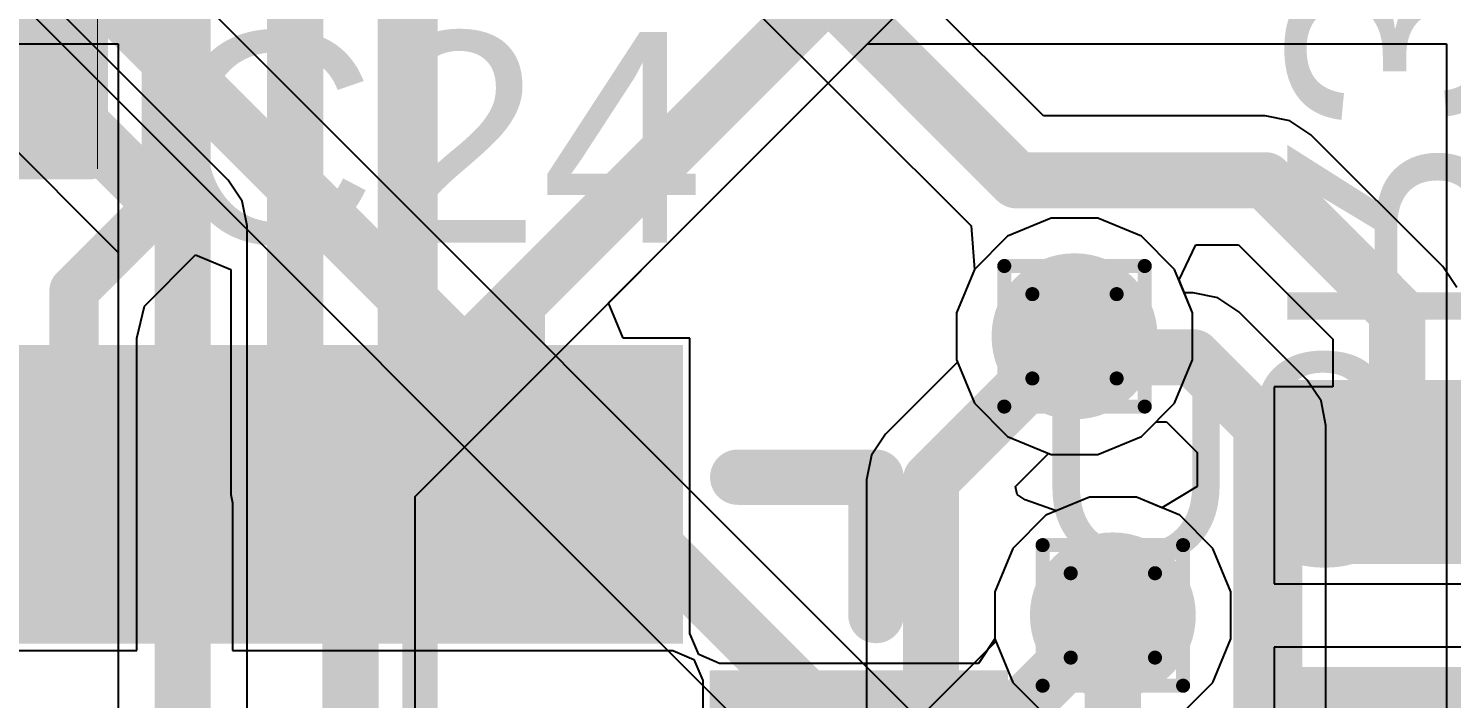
# Model space of a CAD drawing. Header units: inches. Extents: x -6 to 5433, y -4 to 5447.
# Drawn here: x 60.17 to 65.31, y 22.55 to 24.97 of the extents above; entities that cross this region are included whole.
import ezdxf

# ---------------------------------------------------------------- set-up
doc = ezdxf.new("R2010")
doc.units = ezdxf.units.IN
for name, color, linetype in [('Bottom Layer', 5, 'Continuous'), ('Bottom Overlay', 54, 'Continuous'), ('Bottom Paste', 16, 'Continuous'), ('Bottom Solder', 6, 'Continuous'), ('Dimensions', 6, 'Continuous'), ('Drill Drawing', 1, 'Continuous'), ('Ground', 16, 'Continuous'), ('Power', 76, 'Continuous'), ('Top Layer', 1, 'Continuous'), ('Top Overlay', 2, 'Continuous'), ('Top Paste', 8, 'Continuous'), ('Top Solder', 216, 'Continuous'), ('Via Holes', 16, 'Continuous')]:
    doc.layers.add(name, color=color, linetype=linetype)
doc.styles.add('Arial', font='', dxfattribs={"height": 0.2})
doc.styles.get('Arial').set_extended_font_data('Arial')

# ---------------------------------------------------------------- blocks, each defined once
blk = doc.blocks.new('QFN_56__7_7__47')
at = {"layer": 'Top Layer'}
for points in [[(-2.7, -3.8755), (-2.7, -3.0005), (-2.5, -3.0005), (-2.5, -3.8755)], [(-2.3, -3.8755), (-2.3, -3.0005), (-2.1, -3.0005), (-2.1, -3.8755)], [(-1.9, -3.8755), (-1.9, -3.0005), (-1.7, -3.0005), (-1.7, -3.8755)], [(-1.5, -3.8755), (-1.5, -3.0005), (-1.3, -3.0005), (-1.3, -3.8755)], [(-1.1, -3.8755), (-1.1, -3.0005), (-0.9, -3.0005), (-0.9, -3.8755)], [(-0.7, -3.8755), (-0.7, -3.0005), (-0.5, -3.0005), (-0.5, -3.8755)]]:
    blk.add_hatch(color=1, dxfattribs=at).paths.add_polyline_path(points)
at = {"layer": 'Top Paste'}
for points in [[(-2.7, -3.8755), (-2.7, -3.0005), (-2.5, -3.0005), (-2.5, -3.8755)], [(-2.3, -3.8755), (-2.3, -3.0005), (-2.1, -3.0005), (-2.1, -3.8755)], [(-1.9, -3.8755), (-1.9, -3.0005), (-1.7, -3.0005), (-1.7, -3.8755)], [(-1.5, -3.8755), (-1.5, -3.0005), (-1.3, -3.0005), (-1.3, -3.8755)], [(-1.1, -3.8755), (-1.1, -3.0005), (-0.9, -3.0005), (-0.9, -3.8755)], [(-0.7, -3.8755), (-0.7, -3.0005), (-0.5, -3.0005), (-0.5, -3.8755)]]:
    blk.add_hatch(color=8, dxfattribs=at).paths.add_polyline_path(points)
at = {"layer": 'Top Solder'}
for points in [[(-3.9771, -2.3984), (-2.8989, -2.3984), (-2.8989, -2.8016), (-3.9771, -2.8016)], [(-2.8016, -3.9771), (-2.8016, -2.8989), (-2.3984, -2.8989), (-2.3984, -3.9771)], [(-2.4016, -3.9771), (-2.4016, -2.8989), (-1.9984, -2.8989), (-1.9984, -3.9771)], [(-2.0016, -3.9771), (-2.0016, -2.8989), (-1.5984, -2.8989), (-1.5984, -3.9771)], [(-1.6016, -3.9771), (-1.6016, -2.8989), (-1.1984, -2.8989), (-1.1984, -3.9771)], [(-1.2016, -3.9771), (-1.2016, -2.8989), (-0.7984, -2.8989), (-0.7984, -3.9771)], [(-0.8016, -3.9771), (-0.8016, -2.8989), (-0.3984, -2.8989), (-0.3984, -3.9771)]]:
    blk.add_hatch(color=216, dxfattribs=at).paths.add_polyline_path(points)
at = {"layer": 'Top Overlay'}
for points in [[(-3.5, -3, 0.2, 0.2, 0), (-3.5, -3.5, 0.2, 0.2, 0)], [(-3, -3.5, 0.2, 0.2, 0), (-3.5, -3.5, 0.2, 0.2, 0)]]:
    blk.add_lwpolyline(points, format="xyseb", dxfattribs=at)
for points in [[(-3.55, -3, 0.1, 0.1, 1), (-3.45, -3, 0.1, 0.1, 1)], [(-3.55, -3.5, 0.1, 0.1, 1), (-3.45, -3.5, 0.1, 0.1, 1)], [(-3.55, -3.5, 0.1, 0.1, 1), (-3.45, -3.5, 0.1, 0.1, 1)], [(-3.05, -3.5, 0.1, 0.1, 1), (-2.95, -3.5, 0.1, 0.1, 1)]]:
    blk.add_lwpolyline(points, format="xyseb", close=True, dxfattribs=at)
blk = doc.blocks.new('R___0402_B_83')
at = {"layer": 'Bottom Layer'}
for points in [[(-0.2413, 0.3175), (-0.2413, -0.3175), (-0.6985, -0.3175), (-0.6985, 0.3175)], [(0.6985, 0.3175), (0.6985, -0.3175), (0.2413, -0.3175), (0.2413, 0.3175)]]:
    blk.add_hatch(color=5, dxfattribs=at).paths.add_polyline_path(points)
at = {"layer": 'Bottom Paste'}
for points in [[(-0.2413, 0.3175), (-0.2413, -0.3175), (-0.6985, -0.3175), (-0.6985, 0.3175)], [(0.6985, 0.3175), (0.6985, -0.3175), (0.2413, -0.3175), (0.2413, 0.3175)]]:
    blk.add_hatch(color=16, dxfattribs=at).paths.add_polyline_path(points)
at = {"layer": 'Bottom Solder'}
for points in [[(-0.1863, 0.3725), (-0.1863, -0.3725), (-0.7535, -0.3725), (-0.7535, 0.3725)], [(0.7535, 0.3725), (0.7535, -0.3725), (0.1863, -0.3725), (0.1863, 0.3725)]]:
    blk.add_hatch(color=6, dxfattribs=at).paths.add_polyline_path(points)
at = {"layer": 'Bottom Overlay'}
for points in [[(-0.7874, -0.4064, 0.127, 0.127, 0), (-0.7874, 0.4064, 0.127, 0.127, 0)], [(0.7874, 0.4064, 0.127, 0.127, 0), (-0.7874, 0.4064, 0.127, 0.127, 0)], [(0.7874, -0.4064, 0.127, 0.127, 0), (0.7874, 0.4064, 0.127, 0.127, 0)], [(0.8128, 0.4318, 0.00323, 0.00323, 0), (-0.8128, 0.4318, 0.00323, 0.00323, 0)], [(0.7874, -0.4064, 0.127, 0.127, 0), (-0.7874, -0.4064, 0.127, 0.127, 0)]]:
    blk.add_lwpolyline(points, format="xyseb", dxfattribs=at)
for points in [[(-0.8191, 0.4064, 0.0635, 0.0635, 1), (-0.7556, 0.4064, 0.0635, 0.0635, 1)], [(-0.8191, 0.4064, 0.0635, 0.0635, 1), (-0.7556, 0.4064, 0.0635, 0.0635, 1)], [(0.7556, 0.4064, 0.0635, 0.0635, 1), (0.8191, 0.4064, 0.0635, 0.0635, 1)], [(0.7556, 0.4064, 0.0635, 0.0635, 1), (0.8191, 0.4064, 0.0635, 0.0635, 1)], [(-0.8136, 0.4318, 0.00161, 0.00161, 1), (-0.812, 0.4318, 0.00161, 0.00161, 1)], [(0.812, 0.4318, 0.00161, 0.00161, 1), (0.8136, 0.4318, 0.00161, 0.00161, 1)], [(-0.8191, -0.4064, 0.0635, 0.0635, 1), (-0.7556, -0.4064, 0.0635, 0.0635, 1)], [(-0.8191, -0.4064, 0.0635, 0.0635, 1), (-0.7556, -0.4064, 0.0635, 0.0635, 1)], [(0.7556, -0.4064, 0.0635, 0.0635, 1), (0.8191, -0.4064, 0.0635, 0.0635, 1)], [(0.7556, -0.4064, 0.0635, 0.0635, 1), (0.8191, -0.4064, 0.0635, 0.0635, 1)]]:
    blk.add_lwpolyline(points, format="xyseb", close=True, dxfattribs=at)
blk = doc.blocks.new('R___0402_91')
at = {"layer": 'Top Layer'}
for points in [[(-0.6985, -0.3175), (-0.6985, 0.3175), (-0.2413, 0.3175), (-0.2413, -0.3175)], [(0.2413, -0.3175), (0.2413, 0.3175), (0.6985, 0.3175), (0.6985, -0.3175)]]:
    blk.add_hatch(color=1, dxfattribs=at).paths.add_polyline_path(points)
at = {"layer": 'Top Paste'}
for points in [[(-0.6985, -0.3175), (-0.6985, 0.3175), (-0.2413, 0.3175), (-0.2413, -0.3175)], [(0.2413, -0.3175), (0.2413, 0.3175), (0.6985, 0.3175), (0.6985, -0.3175)]]:
    blk.add_hatch(color=8, dxfattribs=at).paths.add_polyline_path(points)
at = {"layer": 'Top Solder'}
for points in [[(-0.7535, -0.3725), (-0.7535, 0.3725), (-0.1863, 0.3725), (-0.1863, -0.3725)], [(0.1863, -0.3725), (0.1863, 0.3725), (0.7535, 0.3725), (0.7535, -0.3725)]]:
    blk.add_hatch(color=216, dxfattribs=at).paths.add_polyline_path(points)
at = {"layer": 'Top Overlay'}
for points in [[(-0.7874, 0.4064, 0.127, 0.127, 0), (0.7874, 0.4064, 0.127, 0.127, 0)], [(-0.7874, 0.4064, 0.127, 0.127, 0), (-0.7874, -0.4064, 0.127, 0.127, 0)], [(0.7874, 0.4064, 0.127, 0.127, 0), (0.7874, -0.4064, 0.127, 0.127, 0)], [(-0.7874, -0.4064, 0.127, 0.127, 0), (0.7874, -0.4064, 0.127, 0.127, 0)], [(-0.8128, -0.4318, 0.00323, 0.00323, 0), (0.8128, -0.4318, 0.00323, 0.00323, 0)]]:
    blk.add_lwpolyline(points, format="xyseb", dxfattribs=at)
for points in [[(-0.8191, 0.4064, 0.0635, 0.0635, 1), (-0.7556, 0.4064, 0.0635, 0.0635, 1)], [(-0.8191, 0.4064, 0.0635, 0.0635, 1), (-0.7556, 0.4064, 0.0635, 0.0635, 1)], [(0.7556, 0.4064, 0.0635, 0.0635, 1), (0.8191, 0.4064, 0.0635, 0.0635, 1)], [(0.7556, 0.4064, 0.0635, 0.0635, 1), (0.8191, 0.4064, 0.0635, 0.0635, 1)], [(-0.8191, -0.4064, 0.0635, 0.0635, 1), (-0.7556, -0.4064, 0.0635, 0.0635, 1)], [(-0.8191, -0.4064, 0.0635, 0.0635, 1), (-0.7556, -0.4064, 0.0635, 0.0635, 1)], [(0.7556, -0.4064, 0.0635, 0.0635, 1), (0.8191, -0.4064, 0.0635, 0.0635, 1)], [(0.7556, -0.4064, 0.0635, 0.0635, 1), (0.8191, -0.4064, 0.0635, 0.0635, 1)], [(-0.8136, -0.4318, 0.00161, 0.00161, 1), (-0.812, -0.4318, 0.00161, 0.00161, 1)], [(0.812, -0.4318, 0.00161, 0.00161, 1), (0.8136, -0.4318, 0.00161, 0.00161, 1)]]:
    blk.add_lwpolyline(points, format="xyseb", close=True, dxfattribs=at)

msp = doc.modelspace()

# ---------------------------------------------------------------- hatches: boundary and pattern name
at = {"layer": 'Bottom Layer'}
h = msp.add_hatch(color=5, dxfattribs=at)
edge = h.paths.add_edge_path()
edge.add_arc((63.9498, 23.8605), 0.3, 0, 360)
h = msp.add_hatch(color=5, dxfattribs=at)
edge = h.paths.add_edge_path()
edge.add_arc((64.0885, 22.8519), 0.3, 0, 360)
at = {"layer": 'Ground'}
h = msp.add_hatch(color=16, dxfattribs=at)
edge = h.paths.add_edge_path()
edge.add_arc((63.9498, 23.8605), 0.3, 0, 360)
h = msp.add_hatch(color=16, dxfattribs=at)
edge = h.paths.add_edge_path()
edge.add_arc((64.0885, 22.8519), 0.3, 0, 360)
at = {"layer": 'Power'}
h = msp.add_hatch(color=76, dxfattribs=at)
edge = h.paths.add_edge_path()
edge.add_arc((63.9498, 23.8605), 0.3, 0, 360)
h = msp.add_hatch(color=76, dxfattribs=at)
edge = h.paths.add_edge_path()
edge.add_arc((64.0885, 22.8519), 0.3, 0, 360)
at = {"layer": 'Top Layer'}
h = msp.add_hatch(color=1, dxfattribs=at)
edge = h.paths.add_edge_path()
edge.add_arc((63.9498, 23.8605), 0.3, 0, 360)
h = msp.add_hatch(color=1, dxfattribs=at)
edge = h.paths.add_edge_path()
edge.add_arc((64.0885, 22.8519), 0.3, 0, 360)
at = {"layer": 'Via Holes'}
h = msp.add_hatch(color=7, dxfattribs=at)
edge = h.paths.add_edge_path()
edge.add_arc((63.9498, 23.8605), 0.15, 0, 360)
h = msp.add_hatch(color=7, dxfattribs=at)
edge = h.paths.add_edge_path()
edge.add_arc((64.0885, 22.8519), 0.15, 0, 360)

# ---------------------------------------------------------------- linework, layer by layer
at = {"layer": 'Bottom Layer'}
for p, q in [((60.5561, 27.279), (63.5758, 24.2593)), ((63.8998, 21.9644), (59.7828, 26.0814)), ((59.3849, 25.82), (63.502, 21.703)), ((63.8371, 24.6572), (62.687, 25.8073)), ((64.6398, 24.6572), (63.8371, 24.6572)), ((64.729, 24.6395), (64.6398, 24.6572)), ((64.8046, 24.5889), (64.729, 24.6395)), ((65.2814, 24.1121), (64.8046, 24.5889)), ((63.5758, 24.2593), (63.5878, 24.1024)), ((64.3277, 24.064), (64.3891, 24.191)), ((64.3891, 24.191), (64.5432, 24.191)), ((64.5432, 24.191), (64.8835, 23.8507)), ((63.5878, 24.1024), (63.5228, 23.9455)), ((65.332, 24.0365), (65.2814, 24.1121)), ((64.3768, 23.9455), (64.3277, 24.064)), ((63.5228, 23.9455), (63.5228, 23.7756)), ((64.3768, 23.7756), (64.3768, 23.9455)), ((64.8835, 23.8507), (64.8835, 23.6774)), ((63.5228, 23.7756), (63.5878, 23.6187)), ((64.3118, 23.6187), (64.3768, 23.7756)), ((64.8835, 23.6774), (64.6721, 23.6774)), ((64.6721, 23.6774), (64.6721, 22.9662)), ((63.5878, 23.6187), (63.7079, 23.4986)), ((64.1917, 23.4986), (64.3118, 23.6187)), ((63.7079, 23.4986), (63.8649, 23.4335)), ((64.0347, 23.4335), (64.1917, 23.4986)), ((63.8649, 23.4335), (64.0347, 23.4335)), ((64.0036, 23.2789), (63.8466, 23.2139)), ((64.1734, 23.2789), (64.0036, 23.2789)), ((64.3304, 23.2139), (64.1734, 23.2789)), ((63.8466, 23.2139), (63.7265, 23.0938)), ((64.4505, 23.0938), (64.3304, 23.2139)), ((63.7265, 23.0938), (63.6615, 22.9369)), ((64.5155, 22.9369), (64.4505, 23.0938)), ((64.6721, 22.9662), (65.5611, 22.9662)), ((63.6615, 22.9369), (63.6615, 22.767)), ((64.5155, 22.767), (64.5155, 22.9369)), ((63.6615, 22.767), (63.7265, 22.6101)), ((64.4505, 22.6101), (64.5155, 22.767)), ((65.5611, 22.7376), (64.6721, 22.7376)), ((64.6721, 22.7376), (64.6721, 22.0264)), ((63.7265, 22.6101), (63.8466, 22.4899)), ((64.3304, 22.4899), (64.4505, 22.6101))]:
    msp.add_line(p, q, dxfattribs=at)
for points in [[(58.4464, 29.7183, 0.2032, 0.2032, 0), (63.7406, 24.4241, 0.2032, 0.2032, 0)], [(59.5498, 25.9848, 0.2032, 0.2032, 0), (63.735, 21.7995, 0.2032, 0.2032, 0)], [(63.7406, 24.4241, 0.2032, 0.2032, 0), (64.6398, 24.4241, 0.2032, 0.2032, 0)], [(64.6398, 24.4241, 0.2032, 0.2032, 0), (65.1166, 23.9473, 0.2032, 0.2032, 0)], [(65.1166, 23.3218, 0.2032, 0.2032, 0), (65.1166, 23.9473, 0.2032, 0.2032, 0)]]:
    msp.add_lwpolyline(points, format="xyseb", dxfattribs=at)
for points in [[(63.6898, 24.4241, 0.1016, 0.1016, 1), (63.7914, 24.4241, 0.1016, 0.1016, 1)], [(63.6898, 24.4241, 0.1016, 0.1016, 1), (63.7914, 24.4241, 0.1016, 0.1016, 1)], [(64.589, 24.4241, 0.1016, 0.1016, 1), (64.6906, 24.4241, 0.1016, 0.1016, 1)], [(64.589, 24.4241, 0.1016, 0.1016, 1), (64.6906, 24.4241, 0.1016, 0.1016, 1)], [(65.0658, 23.9473, 0.1016, 0.1016, 1), (65.1674, 23.9473, 0.1016, 0.1016, 1)], [(65.0658, 23.9473, 0.1016, 0.1016, 1), (65.1674, 23.9473, 0.1016, 0.1016, 1)], [(65.0658, 23.3218, 0.1016, 0.1016, 1), (65.1674, 23.3218, 0.1016, 0.1016, 1)]]:
    msp.add_lwpolyline(points, format="xyseb", close=True, dxfattribs=at)
at = {"layer": 'Dimensions'}
msp.add_lwpolyline([(61.5832, 0.9965, 0.127, 0.127, 0), (61.5832, 29.995, 0.127, 0.127, 0)], format="xyseb", dxfattribs=at)
at = {"layer": 'Drill Drawing'}
for points in [[(63.6958, 24.1145, 0.0508, 0.0508, 0), (64.2038, 24.1145, 0.0508, 0.0508, 0)], [(63.6958, 23.6065, 0.0508, 0.0508, 0), (63.6958, 24.1145, 0.0508, 0.0508, 0)], [(64.2038, 23.6065, 0.0508, 0.0508, 0), (64.2038, 24.1145, 0.0508, 0.0508, 0)], [(63.7974, 24.0129, 0.0508, 0.0508, 0), (64.1022, 24.0129, 0.0508, 0.0508, 0)], [(63.7974, 23.7081, 0.0508, 0.0508, 0), (63.7974, 24.0129, 0.0508, 0.0508, 0)], [(64.1022, 23.7081, 0.0508, 0.0508, 0), (64.1022, 24.0129, 0.0508, 0.0508, 0)], [(63.7974, 23.7081, 0.0508, 0.0508, 0), (64.1022, 23.7081, 0.0508, 0.0508, 0)], [(63.6958, 23.6065, 0.0508, 0.0508, 0), (64.2038, 23.6065, 0.0508, 0.0508, 0)], [(63.8345, 23.1059, 0.0508, 0.0508, 0), (64.3425, 23.1059, 0.0508, 0.0508, 0)], [(63.8345, 22.5979, 0.0508, 0.0508, 0), (63.8345, 23.1059, 0.0508, 0.0508, 0)], [(64.3425, 22.5979, 0.0508, 0.0508, 0), (64.3425, 23.1059, 0.0508, 0.0508, 0)], [(63.9361, 23.0043, 0.0508, 0.0508, 0), (64.2409, 23.0043, 0.0508, 0.0508, 0)], [(63.9361, 22.6995, 0.0508, 0.0508, 0), (63.9361, 23.0043, 0.0508, 0.0508, 0)], [(64.2409, 22.6995, 0.0508, 0.0508, 0), (64.2409, 23.0043, 0.0508, 0.0508, 0)], [(63.9361, 22.6995, 0.0508, 0.0508, 0), (64.2409, 22.6995, 0.0508, 0.0508, 0)], [(63.8345, 22.5979, 0.0508, 0.0508, 0), (64.3425, 22.5979, 0.0508, 0.0508, 0)]]:
    msp.add_lwpolyline(points, format="xyseb", dxfattribs=at)
for points in [[(63.6831, 24.1145, 0.0254, 0.0254, 1), (63.7085, 24.1145, 0.0254, 0.0254, 1)], [(63.6831, 24.1145, 0.0254, 0.0254, 1), (63.7085, 24.1145, 0.0254, 0.0254, 1)], [(64.1911, 24.1145, 0.0254, 0.0254, 1), (64.2165, 24.1145, 0.0254, 0.0254, 1)], [(64.1911, 24.1145, 0.0254, 0.0254, 1), (64.2165, 24.1145, 0.0254, 0.0254, 1)], [(63.7847, 24.0129, 0.0254, 0.0254, 1), (63.8101, 24.0129, 0.0254, 0.0254, 1)], [(63.7847, 24.0129, 0.0254, 0.0254, 1), (63.8101, 24.0129, 0.0254, 0.0254, 1)], [(64.0895, 24.0129, 0.0254, 0.0254, 1), (64.1149, 24.0129, 0.0254, 0.0254, 1)], [(64.0895, 24.0129, 0.0254, 0.0254, 1), (64.1149, 24.0129, 0.0254, 0.0254, 1)], [(63.7847, 23.7081, 0.0254, 0.0254, 1), (63.8101, 23.7081, 0.0254, 0.0254, 1)], [(63.7847, 23.7081, 0.0254, 0.0254, 1), (63.8101, 23.7081, 0.0254, 0.0254, 1)], [(64.0895, 23.7081, 0.0254, 0.0254, 1), (64.1149, 23.7081, 0.0254, 0.0254, 1)], [(64.0895, 23.7081, 0.0254, 0.0254, 1), (64.1149, 23.7081, 0.0254, 0.0254, 1)], [(63.6831, 23.6065, 0.0254, 0.0254, 1), (63.7085, 23.6065, 0.0254, 0.0254, 1)], [(63.6831, 23.6065, 0.0254, 0.0254, 1), (63.7085, 23.6065, 0.0254, 0.0254, 1)], [(64.1911, 23.6065, 0.0254, 0.0254, 1), (64.2165, 23.6065, 0.0254, 0.0254, 1)], [(64.1911, 23.6065, 0.0254, 0.0254, 1), (64.2165, 23.6065, 0.0254, 0.0254, 1)], [(63.8218, 23.1059, 0.0254, 0.0254, 1), (63.8472, 23.1059, 0.0254, 0.0254, 1)], [(63.8218, 23.1059, 0.0254, 0.0254, 1), (63.8472, 23.1059, 0.0254, 0.0254, 1)], [(64.3298, 23.1059, 0.0254, 0.0254, 1), (64.3552, 23.1059, 0.0254, 0.0254, 1)], [(64.3298, 23.1059, 0.0254, 0.0254, 1), (64.3552, 23.1059, 0.0254, 0.0254, 1)], [(63.9234, 23.0043, 0.0254, 0.0254, 1), (63.9488, 23.0043, 0.0254, 0.0254, 1)], [(63.9234, 23.0043, 0.0254, 0.0254, 1), (63.9488, 23.0043, 0.0254, 0.0254, 1)], [(64.2282, 23.0043, 0.0254, 0.0254, 1), (64.2536, 23.0043, 0.0254, 0.0254, 1)], [(64.2282, 23.0043, 0.0254, 0.0254, 1), (64.2536, 23.0043, 0.0254, 0.0254, 1)], [(63.9234, 22.6995, 0.0254, 0.0254, 1), (63.9488, 22.6995, 0.0254, 0.0254, 1)], [(63.9234, 22.6995, 0.0254, 0.0254, 1), (63.9488, 22.6995, 0.0254, 0.0254, 1)], [(64.2282, 22.6995, 0.0254, 0.0254, 1), (64.2536, 22.6995, 0.0254, 0.0254, 1)], [(64.2282, 22.6995, 0.0254, 0.0254, 1), (64.2536, 22.6995, 0.0254, 0.0254, 1)], [(63.8218, 22.5979, 0.0254, 0.0254, 1), (63.8472, 22.5979, 0.0254, 0.0254, 1)], [(63.8218, 22.5979, 0.0254, 0.0254, 1), (63.8472, 22.5979, 0.0254, 0.0254, 1)], [(64.3298, 22.5979, 0.0254, 0.0254, 1), (64.3552, 22.5979, 0.0254, 0.0254, 1)], [(64.3298, 22.5979, 0.0254, 0.0254, 1), (64.3552, 22.5979, 0.0254, 0.0254, 1)]]:
    msp.add_lwpolyline(points, format="xyseb", close=True, dxfattribs=at)
at = {"layer": 'Ground'}
for p, q in [((59.0319, 24.9174), (60.4917, 24.9174)), ((60.4917, 24.9174), (60.4917, 18.1711)), ((61.565, 23.2811), (63.2012, 24.9174)), ((63.2012, 24.9174), (65.2944, 24.9174)), ((65.2944, 24.9174), (65.2944, 19.0556)), ((63.8649, 24.2875), (63.7079, 24.2225)), ((64.0347, 24.2875), (63.8649, 24.2875)), ((64.1917, 24.2225), (64.0347, 24.2875)), ((63.7079, 24.2225), (63.5878, 24.1024)), ((64.3118, 24.1024), (64.1917, 24.2225)), ((63.5878, 24.1024), (63.5228, 23.9455)), ((64.3768, 23.9455), (64.3118, 24.1024)), ((63.5228, 23.9455), (63.5228, 23.7756)), ((64.3768, 23.7756), (64.3768, 23.9455)), ((63.5228, 23.7756), (63.5264, 23.7668)), ((64.3118, 23.6187), (64.3768, 23.7756)), ((63.5264, 23.7668), (63.266, 23.5064)), ((64.1917, 23.4986), (64.3118, 23.6187)), ((63.266, 23.5064), (63.2155, 23.4307)), ((64.0347, 23.4335), (64.1917, 23.4986)), ((63.2155, 23.4307), (63.1977, 23.3415)), ((63.7369, 23.318), (63.8561, 23.4372)), ((63.8561, 23.4372), (63.8649, 23.4335)), ((63.8649, 23.4335), (64.0347, 23.4335)), ((63.1977, 23.3415), (63.1977, 21.4571)), ((63.7425, 23.2894), (63.7369, 23.318)), ((61.565, 18.2324), (61.565, 23.2811)), ((63.7708, 23.269), (63.7425, 23.2894)), ((63.884, 23.2294), (63.7708, 23.269)), ((64.0036, 23.2789), (63.884, 23.2294)), ((64.1734, 23.2789), (64.0036, 23.2789)), ((64.3304, 23.2139), (64.1734, 23.2789)), ((64.4505, 23.0938), (64.3304, 23.2139)), ((64.5155, 22.9369), (64.4505, 23.0938)), ((64.5155, 22.767), (64.5155, 22.9369)), ((64.4505, 22.6101), (64.5155, 22.767)), ((64.3304, 22.4899), (64.4505, 22.6101))]:
    msp.add_line(p, q, dxfattribs=at)
for points in [[(61.3319, 23.3777, 0.2032, 0.2032, 0), (63.4694, 25.5152, 0.2032, 0.2032, 0)], [(60.7247, 17.7933, 0.2032, 0.2032, 0), (60.7247, 25.0754, 0.2032, 0.2032, 0)], [(63.4308, 23.3415, 0.2032, 0.2032, 0), (63.9498, 23.8605, 0.2032, 0.2032, 0)], [(61.3319, 18.1103, 0.2032, 0.2032, 0), (61.3319, 23.3777, 0.2032, 0.2032, 0)], [(63.4308, 11.6825, 0.2032, 0.2032, 0), (63.4308, 23.3415, 0.2032, 0.2032, 0)]]:
    msp.add_lwpolyline(points, format="xyseb", dxfattribs=at)
for points in [[(63.899, 23.8605, 0.1016, 0.1016, 1), (64.0006, 23.8605, 0.1016, 0.1016, 1)], [(61.2811, 23.3777, 0.1016, 0.1016, 1), (61.3827, 23.3777, 0.1016, 0.1016, 1)], [(61.2811, 23.3777, 0.1016, 0.1016, 1), (61.3827, 23.3777, 0.1016, 0.1016, 1)], [(63.38, 23.3415, 0.1016, 0.1016, 1), (63.4816, 23.3415, 0.1016, 0.1016, 1)], [(63.38, 23.3415, 0.1016, 0.1016, 1), (63.4816, 23.3415, 0.1016, 0.1016, 1)]]:
    msp.add_lwpolyline(points, format="xyseb", close=True, dxfattribs=at)
at = {"layer": 'Power'}
for p, q in [((60.8895, 24.4248), (58.0181, 27.2962)), ((59.9438, 24.7113), (60.4917, 24.1634)), ((60.9401, 24.3491), (60.8895, 24.4248)), ((60.9578, 24.2599), (60.9401, 24.3491)), ((60.9578, 20.5703), (60.9578, 24.2599)), ((63.8649, 24.2875), (63.7079, 24.2225)), ((64.0347, 24.2875), (63.8649, 24.2875)), ((64.1917, 24.2225), (64.0347, 24.2875)), ((63.7079, 24.2225), (63.5878, 24.1024)), ((64.3118, 24.1024), (64.1917, 24.2225)), ((60.4917, 24.1634), (60.4917, 20.4738)), ((63.5878, 24.1024), (63.5228, 23.9455)), ((64.3768, 23.9455), (64.3118, 24.1024)), ((63.5228, 23.9455), (63.5228, 23.7756)), ((64.3768, 23.7756), (64.3768, 23.9455)), ((63.5228, 23.7756), (63.5878, 23.6187)), ((64.3118, 23.6187), (64.3768, 23.7756)), ((63.5878, 23.6187), (63.7079, 23.4986)), ((64.1917, 23.4986), (64.3118, 23.6187)), ((63.7079, 23.4986), (63.8649, 23.4335)), ((64.0347, 23.4335), (64.1917, 23.4986)), ((63.8649, 23.4335), (64.0347, 23.4335)), ((64.0036, 23.2789), (63.8466, 23.2139)), ((64.1734, 23.2789), (64.0036, 23.2789)), ((64.3304, 23.2139), (64.1734, 23.2789)), ((63.8466, 23.2139), (63.7265, 23.0938)), ((64.4505, 23.0938), (64.3304, 23.2139)), ((63.7265, 23.0938), (63.6615, 22.9369)), ((64.5155, 22.9369), (64.4505, 23.0938)), ((63.6615, 22.9369), (63.6615, 22.767)), ((64.5155, 22.767), (64.5155, 22.9369)), ((63.6652, 22.7582), (63.266, 22.359)), ((63.6615, 22.767), (63.6652, 22.7582)), ((64.4505, 22.6101), (64.5155, 22.767)), ((64.3304, 22.4899), (64.4505, 22.6101))]:
    msp.add_line(p, q, dxfattribs=at)
for points in [[(57.785, 27.1997, 0.2032, 0.2032, 0), (60.7247, 24.2599, 0.2032, 0.2032, 0)], [(60.7247, 20.4738, 0.2032, 0.2032, 0), (60.7247, 24.2599, 0.2032, 0.2032, 0)], [(63.4308, 22.1942, 0.2032, 0.2032, 0), (64.0885, 22.8519, 0.2032, 0.2032, 0)]]:
    msp.add_lwpolyline(points, format="xyseb", dxfattribs=at)
for points in [[(60.6739, 24.2599, 0.1016, 0.1016, 1), (60.7755, 24.2599, 0.1016, 0.1016, 1)], [(60.6739, 24.2599, 0.1016, 0.1016, 1), (60.7755, 24.2599, 0.1016, 0.1016, 1)], [(64.0377, 22.8519, 0.1016, 0.1016, 1), (64.1393, 22.8519, 0.1016, 0.1016, 1)]]:
    msp.add_lwpolyline(points, format="xyseb", close=True, dxfattribs=at)
at = {"layer": 'Top Layer'}
for p, q in [((62.2648, 23.9809), (64.6887, 26.4049)), ((63.8649, 24.2875), (63.7079, 24.2225)), ((64.0347, 24.2875), (63.8649, 24.2875)), ((64.1917, 24.2225), (64.0347, 24.2875)), ((63.7079, 24.2225), (63.5878, 24.1024)), ((64.3118, 24.1024), (64.1917, 24.2225)), ((60.5866, 23.9694), (60.7718, 24.1546)), ((60.7718, 24.1546), (60.8988, 24.102)), ((60.8988, 24.102), (60.8988, 23.2894)), ((63.5878, 24.1024), (63.5228, 23.9455)), ((64.3469, 24.0177), (64.3118, 24.1024)), ((62.3174, 23.8539), (62.2648, 23.9809)), ((64.3789, 24.0177), (64.3469, 24.0177)), ((64.4681, 24), (64.3789, 24.0177)), ((64.5437, 23.9494), (64.4681, 24)), ((60.5589, 23.8539), (60.5866, 23.9694)), ((63.5228, 23.9455), (63.5228, 23.7756)), ((64.7907, 23.7025), (64.5437, 23.9494)), ((60.5589, 22.7249), (60.5589, 23.8539)), ((60.5589, 23.8539), (60.5589, 23.8539)), ((60.5589, 23.8539), (60.5589, 23.8539)), ((60.5589, 23.8539), (60.5589, 23.8539)), ((62.5589, 23.8539), (62.3174, 23.8539)), ((62.5589, 22.7862), (62.5589, 23.8539)), ((63.5228, 23.7756), (63.5878, 23.6187)), ((64.8412, 23.6268), (64.7907, 23.7025)), ((64.859, 23.5376), (64.8412, 23.6268)), ((63.5878, 23.6187), (63.7079, 23.4986)), ((64.1917, 23.4986), (64.2447, 23.5515)), ((64.2447, 23.5515), (64.2824, 23.5515)), ((64.2824, 23.5515), (64.3928, 23.4411)), ((64.859, 22.3946), (64.859, 23.5376)), ((63.7079, 23.4986), (63.8649, 23.4335)), ((64.0347, 23.4335), (64.1917, 23.4986)), ((63.8649, 23.4335), (64.0347, 23.4335)), ((64.3928, 23.4411), (64.3928, 23.3174)), ((64.3928, 23.3174), (64.2658, 23.2407)), ((60.8988, 23.2894), (60.9049, 23.2589)), ((64.0036, 23.2789), (63.8466, 23.2139)), ((64.1734, 23.2789), (64.0036, 23.2789)), ((64.2658, 23.2407), (64.1734, 23.2789)), ((60.9049, 23.2589), (60.9049, 22.7249)), ((63.8466, 23.2139), (63.7265, 23.0938)), ((63.7265, 23.0938), (63.6615, 22.9369)), ((63.6615, 22.9369), (63.6615, 22.767)), ((62.5914, 22.7109), (62.5589, 22.7862)), ((63.6615, 22.767), (63.6023, 22.6784)), ((60.0203, 22.7249), (60.5589, 22.7249)), ((60.9049, 22.7249), (62.4976, 22.7249)), ((62.4976, 22.7249), (62.5729, 22.6925)), ((62.6666, 22.6784), (62.5914, 22.7109)), ((62.5729, 22.6925), (62.6054, 22.6172)), ((63.6023, 22.6784), (62.6666, 22.6784)), ((62.6054, 22.6172), (62.6054, 22.3376))]:
    msp.add_line(p, q, dxfattribs=at)
for points in [[(60.6657, 24.3598, 0.1778, 0.1778, 0), (60.6657, 27.7856, 0.1778, 0.1778, 0)], [(61.9335, 23.9793, 0.2032, 0.2032, 0), (65.2944, 27.3402, 0.2032, 0.2032, 0)], [(61.1319, 23.2894, 0.2032, 0.2032, 0), (61.1319, 26.7494, 0.2032, 0.2032, 0)], [(61.5319, 23.2894, 0.2032, 0.2032, 0), (61.5319, 25.3229, 0.2032, 0.2032, 0)], [(60.3319, 24.026, 0.1778, 0.1778, 0), (60.6657, 24.3598, 0.1778, 0.1778, 0)], [(60.3319, 23.2894, 0.1778, 0.1778, 0), (60.3319, 24.026, 0.1778, 0.1778, 0)], [(61.9335, 23.291, 0.2032, 0.2032, 0), (61.9335, 23.9793, 0.2032, 0.2032, 0)], [(63.9498, 23.8605, 0.2032, 0.2032, 0), (64.0257, 23.7846, 0.2032, 0.2032, 0)], [(64.0257, 23.7846, 0.2032, 0.2032, 0), (64.3789, 23.7846, 0.2032, 0.2032, 0)], [(64.3789, 23.7846, 0.2032, 0.2032, 0), (64.6259, 23.5376, 0.2032, 0.2032, 0)], [(64.6259, 22.3946, 0.2032, 0.2032, 0), (64.6259, 23.5376, 0.2032, 0.2032, 0)], [(61.9319, 23.2894, 0.2032, 0.2032, 0), (61.9335, 23.291, 0.2032, 0.2032, 0)], [(64.0885, 22.3877, 0.2032, 0.2032, 0), (64.0885, 22.8519, 0.2032, 0.2032, 0)]]:
    msp.add_lwpolyline(points, format="xyseb", dxfattribs=at)
for points in [[(60.6212, 24.3598, 0.0889, 0.0889, 1), (60.7101, 24.3598, 0.0889, 0.0889, 1)], [(60.6212, 24.3598, 0.0889, 0.0889, 1), (60.7101, 24.3598, 0.0889, 0.0889, 1)], [(60.2874, 24.026, 0.0889, 0.0889, 1), (60.3763, 24.026, 0.0889, 0.0889, 1)], [(60.2874, 24.026, 0.0889, 0.0889, 1), (60.3763, 24.026, 0.0889, 0.0889, 1)], [(61.8827, 23.9793, 0.1016, 0.1016, 1), (61.9843, 23.9793, 0.1016, 0.1016, 1)], [(61.8827, 23.9793, 0.1016, 0.1016, 1), (61.9843, 23.9793, 0.1016, 0.1016, 1)], [(63.899, 23.8605, 0.1016, 0.1016, 1), (64.0006, 23.8605, 0.1016, 0.1016, 1)], [(63.9749, 23.7846, 0.1016, 0.1016, 1), (64.0765, 23.7846, 0.1016, 0.1016, 1)], [(63.9749, 23.7846, 0.1016, 0.1016, 1), (64.0765, 23.7846, 0.1016, 0.1016, 1)], [(64.3281, 23.7846, 0.1016, 0.1016, 1), (64.4297, 23.7846, 0.1016, 0.1016, 1)], [(64.3281, 23.7846, 0.1016, 0.1016, 1), (64.4297, 23.7846, 0.1016, 0.1016, 1)], [(64.5751, 23.5376, 0.1016, 0.1016, 1), (64.6767, 23.5376, 0.1016, 0.1016, 1)], [(64.5751, 23.5376, 0.1016, 0.1016, 1), (64.6767, 23.5376, 0.1016, 0.1016, 1)], [(60.2874, 23.2894, 0.0889, 0.0889, 1), (60.3763, 23.2894, 0.0889, 0.0889, 1)], [(61.0811, 23.2894, 0.1016, 0.1016, 1), (61.1827, 23.2894, 0.1016, 0.1016, 1)], [(61.4811, 23.2894, 0.1016, 0.1016, 1), (61.5827, 23.2894, 0.1016, 0.1016, 1)], [(61.8811, 23.2894, 0.1016, 0.1016, 1), (61.9827, 23.2894, 0.1016, 0.1016, 1)], [(61.8827, 23.291, 0.1016, 0.1016, 1), (61.9843, 23.291, 0.1016, 0.1016, 1)], [(61.8827, 23.291, 0.1016, 0.1016, 1), (61.9843, 23.291, 0.1016, 0.1016, 1)], [(64.0377, 22.8519, 0.1016, 0.1016, 1), (64.1393, 22.8519, 0.1016, 0.1016, 1)]]:
    msp.add_lwpolyline(points, format="xyseb", close=True, dxfattribs=at)

# ---------------------------------------------------------------- block references
for name, p, rotation in [('R___0402_91', (59.9853, 25.2788), 90), ('QFN_56__7_7__47', (59.7319, 19.8514), 180), ('R___0402_B_83', (65.1166, 22.8519), 270)]:
    msp.add_blockref(name, p, dxfattribs=dict(rotation=rotation))

# ---------------------------------------------------------------- texts
at = {"layer": 'Bottom Overlay', "style": 'Arial', "text_generation_flag": 2}
msp.add_text('R31', height=0.762, rotation=270, dxfattribs=at).set_placement((64.7193, 23.8331))
at = {"layer": 'Top Overlay', "style": 'Arial'}
for s, p in [('C24', (60.658, 24.1983)), ('U3', (63.7879, 23.0355))]:
    msp.add_text(s, height=0.762, dxfattribs=at).set_placement(p)

doc.saveas('drawing.dxf')
